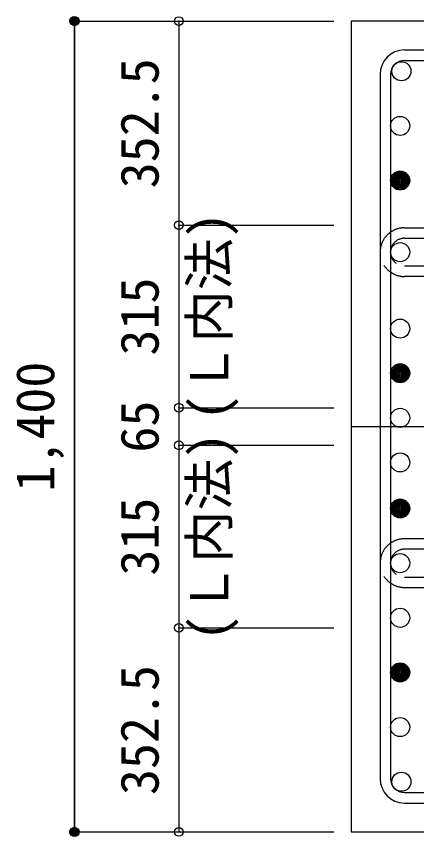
# Model space of a CAD drawing. Units: millimetres at full size, sheet at 1:30. Extents: x -5973 to 5954, y -4195 to 4201.
# Drawn here: x -725 to -35, y 1748 to 3164 of the extents above; entities that cross this region are included whole.
import ezdxf
from ezdxf.enums import TextEntityAlignment as Align

# ---------------------------------------------------------------- set-up
doc = ezdxf.new("R2010")
doc.units = ezdxf.units.MM
doc.header["$LTSCALE"] = 30
doc.header["$PDMODE"] = 32
doc.header["$PDSIZE"] = 15
doc.linetypes.add('CHAIN1', pattern=[8, 5, -1, 1, -1])
doc.linetypes.add('DASHED2', pattern=[3, 2, -1])
for name, color, linetype in [('0-1_躯体線', 2, 'Continuous'), ('0-3_立上り筋', 4, 'Continuous'), ('0-4_フープ筋', 7, 'Continuous'), ('0-7_文字', 4, 'Continuous'), ('0-C', 7, 'DASHED2'), ('0-D_寸法', 4, 'Continuous')]:
    doc.layers.add(name, color=color, linetype=linetype)
doc.styles.add('ＭＳ ゴシック', font='')
doc.styles.get('ＭＳ ゴシック').set_extended_font_data('MS Gothic')

msp = doc.modelspace()

# ---------------------------------------------------------------- linework, layer by layer
at = {"layer": '0-1_躯体線'}
for p, q in [((-147.56, 3156.03), (-147.56, 1756.03)), ((1652.44, 3156.03), (-147.56, 3156.03)), ((-147.56, 1756.03), (279.94, 1756.03))]:
    msp.add_line(p, q, dxfattribs=at)
at = {"layer": '0-3_立上り筋', "color": 3}
for centre in [(-60.87, 3069.33), (-63.06, 2974.98), (-63.06, 2880.63), (-63.06, 2757.03), (-63.06, 2625.03), (-63.06, 2548.03), (-63.06, 2471.03), (-63.06, 2394.03), (-63.06, 2314.5), (-63.06, 2220.15), (-63.06, 2125.79), (-63.06, 2031.44), (-63.06, 1937.08), (-60.87, 1842.73)]:
    msp.add_circle(centre, 16.5, dxfattribs=at)
at = {"layer": '0-3_立上り筋'}
for centre, radius in [((-63.06, 2880.63), 14.85), ((-63.06, 2880.63), 13.2), ((-63.06, 2880.63), 11.55), ((-63.06, 2880.63), 9.9), ((-63.06, 2880.63), 8.25), ((-63.06, 2880.63), 6.6), ((-63.06, 2880.63), 4.95), ((-63.06, 2880.63), 3.3), ((-63.06, 2880.63), 1.65), ((-63.06, 2548.03), 14.85), ((-63.06, 2548.03), 13.2), ((-63.06, 2548.03), 11.55), ((-63.06, 2548.03), 9.9), ((-63.06, 2548.03), 8.25), ((-63.06, 2548.03), 6.6), ((-63.06, 2548.03), 4.95), ((-63.06, 2548.03), 3.3), ((-63.06, 2548.03), 1.65), ((-63.06, 2314.5), 14.85), ((-63.06, 2314.5), 13.2), ((-63.06, 2314.5), 11.55), ((-63.06, 2314.5), 9.9), ((-63.06, 2314.5), 8.25), ((-63.06, 2314.5), 6.6), ((-63.06, 2314.5), 4.95), ((-63.06, 2314.5), 3.3), ((-63.06, 2314.5), 1.65), ((-63.06, 2031.44), 14.85), ((-63.06, 2031.44), 13.2), ((-63.06, 2031.44), 11.55), ((-63.06, 2031.44), 9.9), ((-63.06, 2031.44), 8.25), ((-63.06, 2031.44), 6.6), ((-63.06, 2031.44), 4.95), ((-63.06, 2031.44), 3.3), ((-63.06, 2031.44), 1.65)]:
    msp.add_circle(centre, radius, dxfattribs=at)
at = {"layer": '0-4_フープ筋'}
for p, q in [((-55.56, 3106.03), (1160.44, 3106.03)), ((-55.56, 3088.03), (1160.44, 3088.03)), ((-97.56, 3064.03), (-97.56, 1848.03)), ((-79.56, 3064.03), (-79.56, 1848.03)), ((-55.56, 1824.03), (1160.44, 1824.03)), ((-55.56, 1806.03), (1160.44, 1806.03))]:
    msp.add_line(p, q, dxfattribs=at)
for centre, radius, start, end in [((-55.56, 3064.03), 42, 90, 180), ((-55.56, 3064.03), 24, 90, 180), ((-55.56, 1848.03), 42, 180, 270), ((-55.56, 1848.03), 24, 180, 270)]:
    msp.add_arc(centre, radius, start, end, dxfattribs=at)
at = {"layer": '0-C'}
for p, q in [((-55.56, 2799.03), (8.44, 2799.03)), ((-55.56, 2781.03), (8.44, 2781.03)), ((1160.44, 2733.03), (-55.56, 2733.03)), ((1160.44, 2715.03), (-55.56, 2715.03)), ((1160.44, 2262.15), (-55.56, 2262.15)), ((1160.44, 2244.15), (-55.56, 2244.15)), ((-55.56, 2196.15), (8.44, 2196.15)), ((-55.56, 2178.15), (8.44, 2178.15))]:
    msp.add_line(p, q, dxfattribs=at)
for centre, radius in [((-55.56, 2757.03), 42), ((-55.56, 2757.03), 24), ((-55.56, 2220.15), 42), ((-55.56, 2220.15), 24)]:
    msp.add_arc(centre, radius, 90, 270, dxfattribs=at)
at = {"layer": '0-D_寸法'}
for p, q in [((-624.6, 3156.03), (-444.6, 3156.03)), ((-624.6, 3156.03), (-444.6, 3156.03)), ((-624.6, 3156.03), (-624.6, 1756.03)), ((-624.6, 1756.03), (-624.6, 3156.03)), ((-444.6, 3156.03), (-444.6, 2803.53)), ((-444.6, 3156.03), (-177.56, 3156.03)), ((-444.6, 2803.53), (-177.56, 2803.53)), ((-444.6, 2803.53), (-444.6, 2488.53)), ((-444.6, 2488.53), (-177.56, 2488.53)), ((-444.6, 2488.53), (-444.6, 2423.53)), ((-444.6, 2423.53), (-177.56, 2423.53)), ((-444.6, 2423.53), (-444.6, 2108.53)), ((-444.6, 2108.53), (-177.56, 2108.53)), ((-444.6, 2108.53), (-444.6, 1756.03)), ((-624.6, 1756.03), (-444.6, 1756.03)), ((-444.6, 1756.03), (-177.56, 1756.03)), ((-444.6, 1756.03), (-177.56, 1756.03))]:
    msp.add_line(p, q, dxfattribs=at)
at = {"layer": '0-D_寸法', "linetype": 'CHAIN1'}
msp.add_line((-147.56, 2456.03), (1252.44, 2456.03), dxfattribs=at)
at = {"layer": '0-D_寸法'}
for centre, radius in [((-624.6, 3156.03), 8), ((-624.6, 3156.03), 7.2), ((-624.6, 3156.03), 6.4), ((-624.6, 3156.03), 5.6), ((-624.6, 3156.03), 4.8), ((-624.6, 3156.03), 4), ((-624.6, 3156.03), 3.2), ((-624.6, 3156.03), 2.4), ((-624.6, 3156.03), 1.6), ((-624.6, 3156.03), 0.8), ((-624.6, 1756.03), 8), ((-624.6, 1756.03), 7.2), ((-624.6, 1756.03), 6.4), ((-624.6, 1756.03), 5.6), ((-624.6, 1756.03), 4.8), ((-624.6, 1756.03), 4), ((-624.6, 1756.03), 3.2), ((-624.6, 1756.03), 2.4), ((-624.6, 1756.03), 1.6), ((-624.6, 1756.03), 0.8)]:
    msp.add_circle(centre, radius, dxfattribs=at)
at = {"layer": '0-D_寸法', "color": 7}
for p in [(-624.6, 3156.03), (-444.6, 3156.03), (-444.6, 2803.53), (-444.6, 2488.53), (-444.6, 2423.53), (-444.6, 2108.53), (-624.6, 1756.03), (-444.6, 1756.03)]:
    msp.add_point(p, dxfattribs=at)

# ---------------------------------------------------------------- texts
at = {"layer": '0-7_文字', "style": 'ＭＳ ゴシック'}
for p in [(-339.56, 2466.25), (-339.56, 2085.82)]:
    msp.add_text('(Ｌ内法)', height=65.98, rotation=90, dxfattribs=at).set_placement(p, align=Align.BOTTOM_LEFT)
at = {"layer": '0-D_寸法', "style": 'ＭＳ ゴシック'}
for s, p in [('352.5', (-459.6, 2867.28)), ('315', (-459.6, 2578.53)), ('1,400', (-639.6, 2343.53)), ('65', (-459.6, 2411.03)), ('315', (-459.6, 2198.53)), ('352.5', (-459.6, 1819.78))]:
    msp.add_text(s, height=65.98, rotation=90, dxfattribs=at).set_placement(p, align=Align.BOTTOM_LEFT)

doc.saveas('drawing.dxf')
